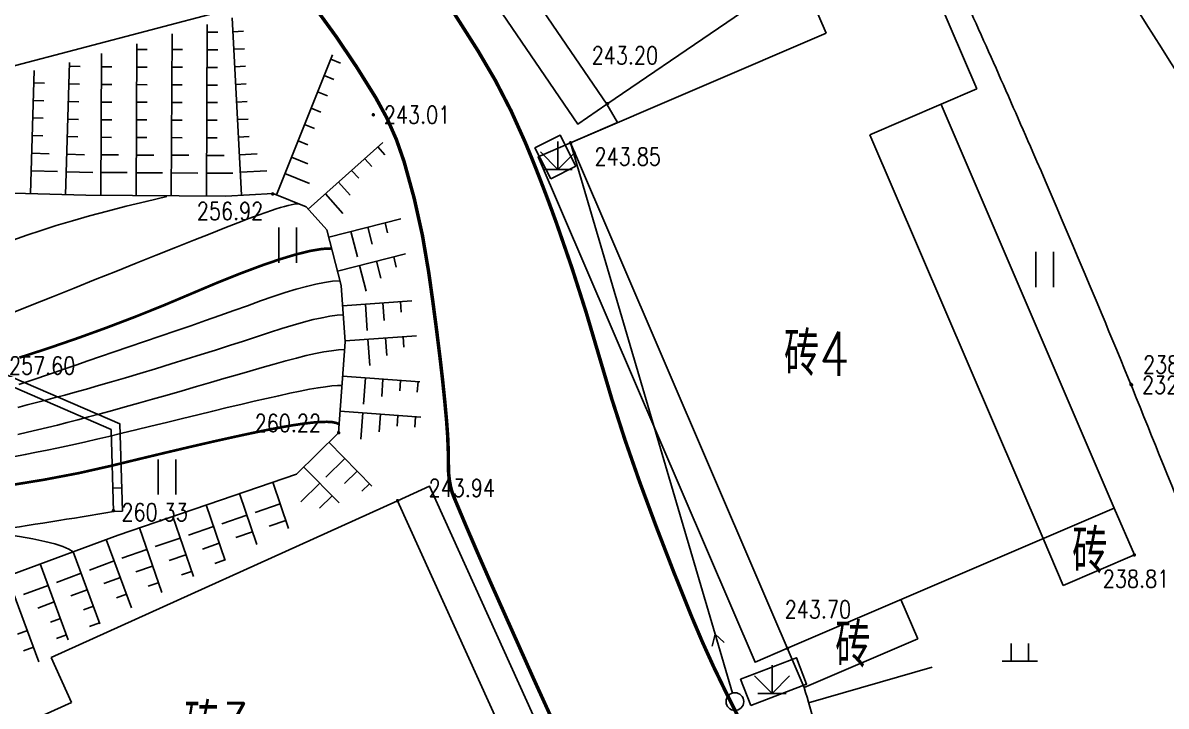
# Model space of a CAD drawing. Extents: x 453486 to 453811, y 3475287 to 3475420.
# Drawn here: x 453546.61 to 453579.09, y 3475303.03 to 3475322.44 of the extents above; entities that cross this region are included whole.
import ezdxf
from ezdxf.enums import TextEntityAlignment as Align

# ---------------------------------------------------------------- set-up
doc = ezdxf.new("R2010")
doc.units = 0
doc.header["$MEASUREMENT"] = 0
doc.layers.add('DX', color=9, linetype='Continuous')
doc.layers.add('GCD', color=9, linetype='Continuous')
doc.styles.add('HZ', font='rs.shx', dxfattribs={"width": 0.8, "bigfont": 'hztxt.shx'})

# ---------------------------------------------------------------- blocks, each defined once
blk = doc.blocks.new('GC200')
at = {"linetype": 'Continuous', "const_width": 0.2, "flags": 128}
blk.add_lwpolyline([(-0.1, 0, 1), (0.1, 0, 1)], format="xyb", close=True, dxfattribs=at)
blk = doc.blocks.new('gc170')
at = {"linetype": 'Continuous'}
blk.add_circle((0, 0), 0.5, dxfattribs=at)
blk = doc.blocks.new('gc013b')
at = {"linetype": 'Continuous'}
blk.add_line((0.5, 0), (4, 0), dxfattribs=at)
at = {"linetype": 'Continuous', "flags": 128}
blk.add_lwpolyline([(3.388, 0.354), (4, 0), (3.388, -0.354)], dxfattribs=at)
blk = doc.blocks.new('gc124')
for p, q in [((0, 0), (0, 1.6)), ((-1, 1), (0, 0)), ((0, 0), (1, 1)), ((-0.8, 0), (0.8, 0))]:
    blk.add_line(p, q)
blk = doc.blocks.new('gc121')
for p, q in [((-0.5, -1), (-0.5, 1)), ((0.5, -1), (0.5, 1))]:
    blk.add_line(p, q)
blk = doc.blocks.new('gc119')
for p, q in [((-0.5, 1), (-0.5, 0)), ((0.5, 1), (0.5, 0)), ((-1, 0), (1, 0))]:
    blk.add_line(p, q)

msp = doc.modelspace()

# ---------------------------------------------------------------- linework, layer by layer
at = {"layer": 'DX', "linetype": 'Continuous'}
for p, q in [((453552.825, 3475317.542), (453552.56, 3475322.578)), ((453552.825, 3475317.542), (453552.56, 3475322.578)), ((453551.826, 3475317.521), (453551.85, 3475322.388)), ((453551.826, 3475317.521), (453551.85, 3475322.388)), ((453551.849, 3475322.171), (453552.149, 3475322.17)), ((453551.849, 3475322.171), (453552.149, 3475322.17)), ((453552.581, 3475322.186), (453552.88, 3475322.201)), ((453552.581, 3475322.186), (453552.88, 3475322.201)), ((453550.826, 3475317.526), (453550.849, 3475322.121)), ((453550.826, 3475317.526), (453550.849, 3475322.121)), ((453548.826, 3475317.536), (453548.846, 3475321.566)), ((453548.826, 3475317.536), (453548.846, 3475321.566)), ((453549.826, 3475317.531), (453549.847, 3475321.844)), ((453549.826, 3475317.531), (453549.847, 3475321.844)), ((453549.846, 3475321.681), (453550.146, 3475321.68)), ((453549.846, 3475321.681), (453550.146, 3475321.68)), ((453550.846, 3475321.676), (453551.146, 3475321.675)), ((453550.846, 3475321.676), (453551.146, 3475321.675)), ((453551.846, 3475321.671), (453552.146, 3475321.67)), ((453551.846, 3475321.671), (453552.146, 3475321.67)), ((453552.607, 3475321.686), (453552.907, 3475321.702)), ((453552.607, 3475321.686), (453552.907, 3475321.702)), ((453553.816, 3475317.55), (453555.406, 3475321.529)), ((453553.816, 3475317.55), (453555.406, 3475321.529)), ((453547.826, 3475317.556), (453547.94, 3475321.315)), ((453547.826, 3475317.556), (453547.94, 3475321.315)), ((453547.936, 3475321.204), (453548.236, 3475321.195)), ((453547.936, 3475321.204), (453548.236, 3475321.195)), ((453552.633, 3475321.187), (453552.933, 3475321.203)), ((453552.633, 3475321.187), (453552.933, 3475321.203)), ((453555.357, 3475321.404), (453555.635, 3475321.293)), ((453555.357, 3475321.404), (453555.635, 3475321.293)), ((453546.826, 3475317.586), (453546.932, 3475321.086)), ((453546.826, 3475317.586), (453546.932, 3475321.086)), ((453548.844, 3475321.186), (453549.144, 3475321.185)), ((453548.844, 3475321.186), (453549.144, 3475321.185)), ((453549.844, 3475321.181), (453550.144, 3475321.18)), ((453549.844, 3475321.181), (453550.144, 3475321.18)), ((453550.844, 3475321.176), (453551.144, 3475321.175)), ((453550.844, 3475321.176), (453551.144, 3475321.175)), ((453551.844, 3475321.171), (453552.144, 3475321.17)), ((453551.844, 3475321.171), (453552.144, 3475321.17)), ((453555.171, 3475320.94), (453555.45, 3475320.828)), ((453555.171, 3475320.94), (453555.45, 3475320.828)), ((453546.922, 3475320.735), (453547.222, 3475320.726)), ((453546.922, 3475320.735), (453547.222, 3475320.726)), ((453547.921, 3475320.704), (453548.221, 3475320.695)), ((453547.921, 3475320.704), (453548.221, 3475320.695)), ((453548.841, 3475320.686), (453549.141, 3475320.685)), ((453548.841, 3475320.686), (453549.141, 3475320.685)), ((453549.841, 3475320.681), (453550.141, 3475320.68)), ((453549.841, 3475320.681), (453550.141, 3475320.68)), ((453550.841, 3475320.676), (453551.141, 3475320.675)), ((453550.841, 3475320.676), (453551.141, 3475320.675)), ((453551.841, 3475320.671), (453552.141, 3475320.67)), ((453551.841, 3475320.671), (453552.141, 3475320.67)), ((453552.659, 3475320.688), (453552.959, 3475320.703)), ((453552.659, 3475320.688), (453552.959, 3475320.703)), ((453546.907, 3475320.235), (453547.206, 3475320.226)), ((453546.907, 3475320.235), (453547.206, 3475320.226)), ((453554.985, 3475320.475), (453555.264, 3475320.364)), ((453554.985, 3475320.475), (453555.264, 3475320.364)), ((453547.906, 3475320.205), (453548.206, 3475320.196)), ((453547.906, 3475320.205), (453548.206, 3475320.196)), ((453548.839, 3475320.186), (453549.139, 3475320.185)), ((453548.839, 3475320.186), (453549.139, 3475320.185)), ((453549.839, 3475320.181), (453550.139, 3475320.18)), ((453549.839, 3475320.181), (453550.139, 3475320.18)), ((453550.839, 3475320.176), (453551.139, 3475320.175)), ((453550.839, 3475320.176), (453551.139, 3475320.175)), ((453551.839, 3475320.171), (453552.139, 3475320.17)), ((453551.839, 3475320.171), (453552.139, 3475320.17)), ((453552.686, 3475320.188), (453552.985, 3475320.204)), ((453552.686, 3475320.188), (453552.985, 3475320.204)), ((453554.8, 3475320.011), (453555.078, 3475319.9)), ((453554.8, 3475320.011), (453555.078, 3475319.9)), ((453546.891, 3475319.735), (453547.191, 3475319.726)), ((453546.891, 3475319.735), (453547.191, 3475319.726)), ((453547.891, 3475319.705), (453548.191, 3475319.696)), ((453547.891, 3475319.705), (453548.191, 3475319.696)), ((453548.836, 3475319.686), (453549.136, 3475319.685)), ((453548.836, 3475319.686), (453549.136, 3475319.685)), ((453549.836, 3475319.681), (453550.136, 3475319.68)), ((453549.836, 3475319.681), (453550.136, 3475319.68)), ((453550.836, 3475319.676), (453551.136, 3475319.675)), ((453550.836, 3475319.676), (453551.136, 3475319.675)), ((453551.836, 3475319.671), (453552.136, 3475319.67)), ((453551.836, 3475319.671), (453552.136, 3475319.67)), ((453552.712, 3475319.689), (453553.012, 3475319.705)), ((453552.712, 3475319.689), (453553.012, 3475319.705)), ((453554.614, 3475319.547), (453554.893, 3475319.436)), ((453554.614, 3475319.547), (453554.893, 3475319.436)), ((453546.876, 3475319.235), (453547.176, 3475319.226)), ((453546.876, 3475319.235), (453547.176, 3475319.226)), ((453547.876, 3475319.205), (453548.176, 3475319.196)), ((453547.876, 3475319.205), (453548.176, 3475319.196)), ((453548.834, 3475319.186), (453549.134, 3475319.185)), ((453548.834, 3475319.186), (453549.134, 3475319.185)), ((453549.834, 3475319.181), (453550.134, 3475319.18)), ((453549.834, 3475319.181), (453550.134, 3475319.18)), ((453550.834, 3475319.176), (453551.134, 3475319.175)), ((453550.834, 3475319.176), (453551.134, 3475319.175)), ((453551.834, 3475319.171), (453552.134, 3475319.17)), ((453551.834, 3475319.171), (453552.134, 3475319.17)), ((453552.738, 3475319.19), (453553.038, 3475319.205)), ((453552.738, 3475319.19), (453553.038, 3475319.205)), ((453554.429, 3475319.083), (453554.707, 3475318.971)), ((453554.429, 3475319.083), (453554.707, 3475318.971)), ((453554.721, 3475317.146), (453556.842, 3475319.04)), ((453554.721, 3475317.146), (453556.842, 3475319.04)), ((453566.274, 3475305.079), (453562.17, 3475319.029)), ((453566.274, 3475305.079), (453562.17, 3475319.029)), ((453546.861, 3475318.736), (453547.361, 3475318.72)), ((453546.861, 3475318.736), (453547.361, 3475318.72)), ((453547.861, 3475318.705), (453548.36, 3475318.69)), ((453547.861, 3475318.705), (453548.36, 3475318.69)), ((453548.831, 3475318.686), (453549.331, 3475318.684)), ((453548.831, 3475318.686), (453549.331, 3475318.684)), ((453549.831, 3475318.681), (453550.331, 3475318.679)), ((453549.831, 3475318.681), (453550.331, 3475318.679)), ((453550.831, 3475318.676), (453551.331, 3475318.674)), ((453550.831, 3475318.676), (453551.331, 3475318.674)), ((453551.831, 3475318.671), (453552.331, 3475318.669)), ((453551.831, 3475318.671), (453552.331, 3475318.669)), ((453552.765, 3475318.69), (453553.264, 3475318.717)), ((453552.765, 3475318.69), (453553.264, 3475318.717)), ((453554.243, 3475318.618), (453554.707, 3475318.433)), ((453554.243, 3475318.618), (453554.707, 3475318.433)), ((453556.697, 3475318.911), (453556.897, 3475318.688)), ((453556.697, 3475318.911), (453556.897, 3475318.688)), ((453556.325, 3475318.578), (453556.524, 3475318.355)), ((453556.325, 3475318.578), (453556.524, 3475318.355)), ((453546.846, 3475318.236), (453547.596, 3475318.213)), ((453546.846, 3475318.236), (453547.596, 3475318.213)), ((453547.846, 3475318.206), (453548.595, 3475318.183)), ((453547.846, 3475318.206), (453548.595, 3475318.183)), ((453548.829, 3475318.186), (453549.579, 3475318.183)), ((453548.829, 3475318.186), (453549.579, 3475318.183)), ((453549.829, 3475318.181), (453550.579, 3475318.178)), ((453549.829, 3475318.181), (453550.579, 3475318.178)), ((453550.829, 3475318.176), (453551.579, 3475318.172)), ((453550.829, 3475318.176), (453551.579, 3475318.172)), ((453551.829, 3475318.171), (453552.579, 3475318.167)), ((453551.829, 3475318.171), (453552.579, 3475318.167)), ((453552.791, 3475318.191), (453553.54, 3475318.23)), ((453552.791, 3475318.191), (453553.54, 3475318.23)), ((453554.058, 3475318.154), (453554.754, 3475317.876)), ((453554.058, 3475318.154), (453554.754, 3475317.876)), ((453555.952, 3475318.245), (453556.152, 3475318.021)), ((453555.952, 3475318.245), (453556.152, 3475318.021)), ((453555.579, 3475317.912), (453555.912, 3475317.539)), ((453555.579, 3475317.912), (453555.912, 3475317.539)), ((453555.206, 3475317.579), (453555.706, 3475317.02)), ((453555.206, 3475317.579), (453555.706, 3475317.02)), ((453555.301, 3475316.354), (453557.348, 3475316.874)), ((453555.301, 3475316.354), (453557.348, 3475316.874)), ((453556.9, 3475316.76), (453556.974, 3475316.469)), ((453556.9, 3475316.76), (453556.974, 3475316.469)), ((453555.931, 3475316.514), (453556.115, 3475315.787)), ((453555.931, 3475316.514), (453556.115, 3475315.787)), ((453556.416, 3475316.637), (453556.539, 3475316.152)), ((453556.416, 3475316.637), (453556.539, 3475316.152)), ((453555.547, 3475315.385), (453557.483, 3475315.876)), ((453555.547, 3475315.385), (453557.483, 3475315.876)), ((453557.146, 3475315.791), (453557.22, 3475315.5)), ((453557.146, 3475315.791), (453557.22, 3475315.5)), ((453556.177, 3475315.545), (453556.362, 3475314.818)), ((453556.177, 3475315.545), (453556.362, 3475314.818)), ((453556.662, 3475315.668), (453556.785, 3475315.183)), ((453556.662, 3475315.668), (453556.785, 3475315.183)), ((453555.693, 3475314.399), (453557.663, 3475314.543)), ((453555.693, 3475314.399), (453557.663, 3475314.543)), ((453556.341, 3475314.447), (453556.396, 3475313.699)), ((453556.341, 3475314.447), (453556.396, 3475313.699)), ((453556.84, 3475314.483), (453556.876, 3475313.984)), ((453556.84, 3475314.483), (453556.876, 3475313.984)), ((453557.338, 3475314.519), (453557.36, 3475314.22)), ((453557.338, 3475314.519), (453557.36, 3475314.22)), ((453555.766, 3475313.402), (453557.798, 3475313.55)), ((453555.766, 3475313.402), (453557.798, 3475313.55)), ((453556.414, 3475313.449), (453556.469, 3475312.701)), ((453556.414, 3475313.449), (453556.469, 3475312.701)), ((453556.913, 3475313.486), (453556.949, 3475312.987)), ((453556.913, 3475313.486), (453556.949, 3475312.987)), ((453557.411, 3475313.522), (453557.433, 3475313.223)), ((453557.411, 3475313.522), (453557.433, 3475313.223)), ((453555.695, 3475312.405), (453557.886, 3475312.242)), ((453555.695, 3475312.405), (453557.886, 3475312.242)), ((453556.343, 3475312.357), (453556.288, 3475311.609)), ((453556.343, 3475312.357), (453556.288, 3475311.609)), ((453556.842, 3475312.32), (453556.805, 3475311.821)), ((453556.842, 3475312.32), (453556.805, 3475311.821)), ((453557.341, 3475312.283), (453557.319, 3475311.984)), ((453557.341, 3475312.283), (453557.319, 3475311.984)), ((453557.839, 3475312.246), (453557.817, 3475311.947)), ((453557.839, 3475312.246), (453557.817, 3475311.947)), ((453555.621, 3475311.407), (453557.913, 3475311.238)), ((453555.621, 3475311.407), (453557.913, 3475311.238)), ((453556.27, 3475311.359), (453556.214, 3475310.611)), ((453556.27, 3475311.359), (453556.214, 3475310.611)), ((453556.768, 3475311.322), (453556.731, 3475310.824)), ((453556.768, 3475311.322), (453556.731, 3475310.824)), ((453557.267, 3475311.285), (453557.245, 3475310.986)), ((453557.267, 3475311.285), (453557.245, 3475310.986)), ((453557.766, 3475311.248), (453557.743, 3475310.949)), ((453557.766, 3475311.248), (453557.743, 3475310.949)), ((453555.302, 3475310.524), (453556.527, 3475309.277)), ((453555.302, 3475310.524), (453556.527, 3475309.277)), ((453555.757, 3475310.06), (453555.222, 3475309.535)), ((453555.757, 3475310.06), (453555.222, 3475309.535)), ((453554.588, 3475309.823), (453555.593, 3475308.801)), ((453554.588, 3475309.823), (453555.593, 3475308.801)), ((453556.108, 3475309.703), (453555.751, 3475309.353)), ((453556.108, 3475309.703), (453555.751, 3475309.353)), ((453549.17, 3475309.22), (453549.42, 3475309.228)), ((453549.17, 3475309.22), (453549.42, 3475309.228)), ((453553.709, 3475309.391), (453554.16, 3475308.074)), ((453553.709, 3475309.391), (453554.16, 3475308.074)), ((453555.044, 3475309.359), (453554.509, 3475308.834)), ((453555.044, 3475309.359), (453554.509, 3475308.834)), ((453556.458, 3475309.347), (453556.244, 3475309.136)), ((453556.458, 3475309.347), (453556.244, 3475309.136)), ((453552.763, 3475309.067), (453553.259, 3475307.62)), ((453552.763, 3475309.067), (453553.259, 3475307.62)), ((453555.394, 3475309.003), (453555.037, 3475308.652)), ((453555.394, 3475309.003), (453555.037, 3475308.652)), ((453549.191, 3475308.557), (453549.441, 3475308.565)), ((453549.191, 3475308.557), (453549.441, 3475308.565)), ((453551.817, 3475308.743), (453552.357, 3475307.165)), ((453551.817, 3475308.743), (453552.357, 3475307.165)), ((453553.92, 3475308.776), (453553.21, 3475308.533)), ((453553.92, 3475308.776), (453553.21, 3475308.533)), ((453550.871, 3475308.419), (453551.456, 3475306.711)), ((453550.871, 3475308.419), (453551.456, 3475306.711)), ((453552.974, 3475308.452), (453552.264, 3475308.209)), ((453552.974, 3475308.452), (453552.264, 3475308.209)), ((453554.082, 3475308.303), (453553.609, 3475308.141)), ((453554.082, 3475308.303), (453553.609, 3475308.141)), ((453549.925, 3475308.095), (453550.555, 3475306.256)), ((453549.925, 3475308.095), (453550.555, 3475306.256)), ((453552.028, 3475308.128), (453551.318, 3475307.885)), ((453552.028, 3475308.128), (453551.318, 3475307.885)), ((453553.136, 3475307.979), (453552.663, 3475307.817)), ((453553.136, 3475307.979), (453552.663, 3475307.817)), ((453548.982, 3475307.763), (453549.698, 3475305.824)), ((453548.982, 3475307.763), (453549.698, 3475305.824)), ((453551.082, 3475307.804), (453550.372, 3475307.561)), ((453551.082, 3475307.804), (453550.372, 3475307.561)), ((453552.19, 3475307.655), (453551.717, 3475307.493)), ((453552.19, 3475307.655), (453551.717, 3475307.493)), ((453548.044, 3475307.416), (453548.8, 3475305.371)), ((453548.044, 3475307.416), (453548.8, 3475305.371)), ((453550.136, 3475307.48), (453549.426, 3475307.237)), ((453550.136, 3475307.48), (453549.426, 3475307.237)), ((453551.244, 3475307.331), (453550.771, 3475307.169)), ((453551.244, 3475307.331), (453550.771, 3475307.169)), ((453547.106, 3475307.069), (453547.901, 3475304.918)), ((453547.106, 3475307.069), (453547.901, 3475304.918)), ((453549.207, 3475307.153), (453548.504, 3475306.893)), ((453549.207, 3475307.153), (453548.504, 3475306.893)), ((453550.298, 3475307.007), (453549.825, 3475306.845)), ((453550.298, 3475307.007), (453549.825, 3475306.845)), ((453552.352, 3475307.182), (453552.068, 3475307.085)), ((453552.352, 3475307.182), (453552.068, 3475307.085)), ((453546.168, 3475306.722), (453547.066, 3475304.292)), ((453546.168, 3475306.722), (453547.066, 3475304.292)), ((453548.269, 3475306.806), (453547.566, 3475306.546)), ((453548.269, 3475306.806), (453547.566, 3475306.546)), ((453549.381, 3475306.684), (453548.912, 3475306.51)), ((453549.381, 3475306.684), (453548.912, 3475306.51)), ((453551.406, 3475306.858), (453551.122, 3475306.76)), ((453551.406, 3475306.858), (453551.122, 3475306.76)), ((453547.331, 3475306.459), (453546.628, 3475306.199)), ((453547.331, 3475306.459), (453546.628, 3475306.199)), ((453548.443, 3475306.337), (453547.974, 3475306.164)), ((453548.443, 3475306.337), (453547.974, 3475306.164)), ((453550.46, 3475306.534), (453550.176, 3475306.436)), ((453550.46, 3475306.534), (453550.176, 3475306.436)), ((453547.505, 3475305.99), (453547.036, 3475305.817)), ((453547.505, 3475305.99), (453547.036, 3475305.817)), ((453549.554, 3475306.215), (453549.273, 3475306.111)), ((453549.554, 3475306.215), (453549.273, 3475306.111)), ((453548.616, 3475305.868), (453548.335, 3475305.764)), ((453548.616, 3475305.868), (453548.335, 3475305.764)), ((453547.678, 3475305.521), (453547.397, 3475305.417)), ((453547.678, 3475305.521), (453547.397, 3475305.417)), ((453548.789, 3475305.399), (453548.508, 3475305.295)), ((453548.789, 3475305.399), (453548.508, 3475305.295)), ((453546.74, 3475305.175), (453546.459, 3475305.071)), ((453546.74, 3475305.175), (453546.459, 3475305.071)), ((453547.851, 3475305.052), (453547.57, 3475304.948)), ((453547.851, 3475305.052), (453547.57, 3475304.948)), ((453546.913, 3475304.706), (453546.632, 3475304.602)), ((453546.913, 3475304.706), (453546.632, 3475304.602)), ((453568.933, 3475303.124), (453572.442, 3475304.135)), ((453568.933, 3475303.124), (453572.442, 3475304.135))]:
    msp.add_line(p, q, dxfattribs=at)
for points, format in [([(453554.158, 3475348.018, -0.233254), (453568.779, 3475337.468, -0.014792), (453572.437, 3475332.047, -0.00041), (453579.392, 3475321.034, -0.002335), (453580.601, 3475319.096, -0.012006), (453590.254, 3475302.586, 0.009803), (453597.64, 3475289.826, 0.01143)], "xyb"), ([(453554.158, 3475348.018, -0.233254), (453568.779, 3475337.468, -0.014792), (453572.437, 3475332.047, -0.00041), (453579.392, 3475321.034, -0.002335), (453580.601, 3475319.096, -0.012006), (453590.254, 3475302.586, 0.009803), (453597.64, 3475289.826, 0.01143)], "xyb"), ([(453555.265, 3475346.919, -0.029319), (453556.762, 3475346.706, -0.143326), (453557.041, 3475346.559, -0.08124), (453558.899, 3475344.059, 0.03854), (453562.337, 3475338.502, 0.024532), (453569.641, 3475329.473, -0.066381), (453572.062, 3475325.909, -0.009552), (453573.05, 3475323.838, -0.003948), (453575.303, 3475318.765, -0.007131), (453578.894, 3475310.171, 0.00659), (453582.77, 3475300.868, 0.018668), (453586.687, 3475292.66, 0.007177), (453588.224, 3475289.826, 0.064428)], "xyb"), ([(453555.265, 3475346.919, -0.029319), (453556.762, 3475346.706, -0.143326), (453557.041, 3475346.559, -0.08124), (453558.899, 3475344.059, 0.03854), (453562.337, 3475338.502, 0.024532), (453569.641, 3475329.473, -0.066381), (453572.062, 3475325.909, -0.009552), (453573.05, 3475323.838, -0.003948), (453575.303, 3475318.765, -0.007131), (453578.894, 3475310.171, 0.00659), (453582.77, 3475300.868, 0.018668), (453586.687, 3475292.66, 0.007177), (453588.224, 3475289.826, 0.064428)], "xyb"), ([(453573.421, 3475289.826, 0.1, 0.1, -0.000032), (453571.236, 3475294.159, 0.1, 0.1, -0.000425), (453568.299, 3475299.999, 0.1, 0.1, -0.000718), (453566.567, 3475303.461, 0.1, 0.1, -0.01837), (453565.617, 3475305.556, 0.1, 0.1, -0.010222), (453564.129, 3475309.411, 0.1, 0.1, -0.01795), (453562.988, 3475312.948, 0.1, 0.1, 0.016824), (453561.779, 3475316.724, 0.1, 0.1, 0.006333), (453561.33, 3475317.931, 0.1, 0.1, 0.00682), (453560.884, 3475319.041, 0.1, 0.1, 0.040331), (453559.536, 3475321.65, 0.1, 0.1, 0.01427), (453554.954, 3475328.556, 0.1, 0.1, 0.012863), (453551.781, 3475332.816, 0.1, 0.1, -0.023048), (453550.059, 3475335.23, 0.1, 0.1, -0.005736), (453547.998, 3475338.5, 0.1, 0.1, -0.007296), (453546.446, 3475341.114, 0.1, 0.1, -0.001477), (453546.112, 3475341.699, 0.1, 0.1, -0.002437), (453545.912, 3475342.056, 0.1, 0.1, -0.02409), (453545.763, 3475342.359, 0.1, 0.1, -0.017753), (453545.595, 3475342.786, 0.1, 0.1, -0.105275), (453545.576, 3475342.934, 0.1, 0.1, -0.046117), (453545.634, 3475343.268, 0.1, 0.1, 0)], "xyseb"), ([(453573.421, 3475289.826, 0.1, 0.1, -0.000032), (453571.236, 3475294.159, 0.1, 0.1, -0.000425), (453568.299, 3475299.999, 0.1, 0.1, -0.000718), (453566.567, 3475303.461, 0.1, 0.1, -0.01837), (453565.617, 3475305.556, 0.1, 0.1, -0.010222), (453564.129, 3475309.411, 0.1, 0.1, -0.01795), (453562.988, 3475312.948, 0.1, 0.1, 0.016824), (453561.779, 3475316.724, 0.1, 0.1, 0.006333), (453561.33, 3475317.931, 0.1, 0.1, 0.00682), (453560.884, 3475319.041, 0.1, 0.1, 0.040331), (453559.536, 3475321.65, 0.1, 0.1, 0.01427), (453554.954, 3475328.556, 0.1, 0.1, 0.012863), (453551.781, 3475332.816, 0.1, 0.1, -0.023048), (453550.059, 3475335.23, 0.1, 0.1, -0.005736), (453547.998, 3475338.5, 0.1, 0.1, -0.007296), (453546.446, 3475341.114, 0.1, 0.1, -0.001477), (453546.112, 3475341.699, 0.1, 0.1, -0.002437), (453545.912, 3475342.056, 0.1, 0.1, -0.02409), (453545.763, 3475342.359, 0.1, 0.1, -0.017753), (453545.595, 3475342.786, 0.1, 0.1, -0.105275), (453545.576, 3475342.934, 0.1, 0.1, -0.046117), (453545.634, 3475343.268, 0.1, 0.1, 0)], "xyseb")]:
    msp.add_lwpolyline(points, format=format, dxfattribs=at)
at = {"layer": 'DX', "linetype": 'Continuous', "const_width": 0.1}
msp.add_lwpolyline([(453568.245, 3475289.826, 0.00014), (453568.147, 3475289.997, -0.007432), (453565.079, 3475295.474, -0.014488), (453563.618, 3475298.374, -0.005238), (453559.896, 3475306.548, -0.005602), (453558.856, 3475308.97, -0.045015), (453558.758, 3475309.284, -0.055256), (453558.701, 3475309.824, 0.023108), (453558.65, 3475311.118, 0.008339), (453558.466, 3475312.895, 0.006043), (453558.143, 3475315.34, 0.037736), (453557.44, 3475318.499, 0.061654), (453556.635, 3475320.314, 0.026128), (453554.895, 3475322.895, -0.014663), (453551.692, 3475327.42, -0.003526), (453548.883, 3475331.712, 0.003016), (453545.604, 3475336.733, 0.020251), (453541.75, 3475342.075, 0.101916), (453540.74, 3475342.929, 0.056077), (453540.25, 3475343.129, 0.019267), (453538.754, 3475343.489, 0.027399), (453538.006, 3475343.597, 0.021259), (453537.034, 3475343.642)], format="xyb", dxfattribs=at)
msp.add_lwpolyline([(453568.245, 3475289.826, 0.00014), (453568.147, 3475289.997, -0.007432), (453565.079, 3475295.474, -0.014488), (453563.618, 3475298.374, -0.005238), (453559.896, 3475306.548, -0.005602), (453558.856, 3475308.97, -0.045015), (453558.758, 3475309.284, -0.055256), (453558.701, 3475309.824, 0.023108), (453558.65, 3475311.118, 0.008339), (453558.466, 3475312.895, 0.006043), (453558.143, 3475315.34, 0.037736), (453557.44, 3475318.499, 0.061654), (453556.635, 3475320.314, 0.026128), (453554.895, 3475322.895, -0.014663), (453551.692, 3475327.42, -0.003526), (453548.883, 3475331.712, 0.003016), (453545.604, 3475336.733, 0.020251), (453541.75, 3475342.075, 0.101916), (453540.74, 3475342.929, 0.056077), (453540.25, 3475343.129, 0.019267), (453538.754, 3475343.489, 0.027399), (453538.006, 3475343.597, 0.021259), (453537.034, 3475343.642)], format="xyb", dxfattribs=at)
at = {"layer": 'DX', "linetype": 'Continuous', "flags": 128}
for points in [[(453547.185, 3475341.737), (453553.489, 3475332.441), (453555.57, 3475329.536), (453556.395, 3475330.1), (453563.203, 3475320.125), (453563.505, 3475319.602), (453562.17, 3475319.029), (453568.811, 3475303.556)], [(453547.185, 3475341.737), (453553.489, 3475332.441), (453555.57, 3475329.536), (453556.395, 3475330.1), (453563.203, 3475320.125), (453563.505, 3475319.602), (453562.17, 3475319.029), (453568.811, 3475303.556)], [(453556.395, 3475330.1), (453563.203, 3475320.125)], [(453556.395, 3475330.1), (453563.203, 3475320.125)], [(453555.57, 3475329.536), (453562.377, 3475319.562), (453563.203, 3475320.125)], [(453555.57, 3475329.536), (453562.377, 3475319.562), (453563.203, 3475320.125)], [(453563.203, 3475320.125), (453569.549, 3475324.456)], [(453563.203, 3475320.125), (453569.549, 3475324.456)], [(453546.222, 3475321.178), (453552.27, 3475322.764)], [(453546.222, 3475321.178), (453552.27, 3475322.764)], [(453562.17, 3475319.029), (453569.432, 3475322.146)], [(453562.17, 3475319.029), (453569.432, 3475322.146)], [(453538.411, 3475321.666), (453540.022, 3475312.891), (453545.929, 3475312.266), (453549.117, 3475310.883), (453549.191, 3475308.557)], [(453538.411, 3475321.666), (453540.022, 3475312.891), (453545.929, 3475312.266), (453549.117, 3475310.883), (453549.191, 3475308.557)], [(453538.657, 3475321.711), (453540.234, 3475313.12), (453545.994, 3475312.51), (453549.362, 3475311.049), (453549.441, 3475308.565)], [(453538.657, 3475321.711), (453540.234, 3475313.12), (453545.994, 3475312.51), (453549.362, 3475311.049), (453549.441, 3475308.565)], [(453577.615, 3475308.657), (453577.615, 3475308.657), (453572.695, 3475320.121)], [(453577.615, 3475308.657), (453577.615, 3475308.657), (453572.695, 3475320.121)], [(453568.331, 3475304.673), (453567.412, 3475304.279), (453561.251, 3475318.635), (453562.17, 3475319.029)], [(453568.331, 3475304.673), (453567.412, 3475304.279), (453561.251, 3475318.635), (453562.17, 3475319.029)], [(453562.17, 3475319.029), (453568.811, 3475303.556)], [(453562.17, 3475319.029), (453568.811, 3475303.556)], [(453539.18, 3475318.839), (453539.18, 3475318.839), (453540.67, 3475318.284), (453543.234, 3475317.723), (453545.314, 3475317.632), (453548.401, 3475317.538), (453552.378, 3475317.518), (453553.72, 3475317.589), (453554.662, 3475317.213), (453555.25, 3475316.554), (453555.65, 3475314.978), (453555.767, 3475313.378), (453555.576, 3475310.793), (453554.383, 3475309.622), (453549.316, 3475307.886), (453541.278, 3475304.915), (453540.481, 3475303.351), (453538.628, 3475296.396), (453538.084, 3475289.826)], [(453539.18, 3475318.839), (453539.18, 3475318.839), (453540.67, 3475318.284), (453543.234, 3475317.723), (453545.314, 3475317.632), (453548.401, 3475317.538), (453552.378, 3475317.518), (453553.72, 3475317.589), (453554.662, 3475317.213), (453555.25, 3475316.554), (453555.65, 3475314.978), (453555.767, 3475313.378), (453555.576, 3475310.793), (453554.383, 3475309.622), (453549.316, 3475307.886), (453541.278, 3475304.915), (453540.481, 3475303.351), (453538.628, 3475296.396), (453538.084, 3475289.826)], [(453546.19, 3475314.152), (453546.829, 3475314.407), (453547.455, 3475314.658), (453548.068, 3475314.903), (453548.669, 3475315.144), (453549.257, 3475315.379), (453549.833, 3475315.61), (453550.396, 3475315.835), (453550.946, 3475316.056), (453551.464, 3475316.263), (453551.932, 3475316.448), (453552.349, 3475316.612), (453552.716, 3475316.755), (453553.032, 3475316.876), (453553.297, 3475316.975), (453553.512, 3475317.053), (453553.676, 3475317.11), (453553.81, 3475317.153), (453553.933, 3475317.19), (453554.045, 3475317.222), (453554.147, 3475317.249), (453554.238, 3475317.269), (453554.319, 3475317.284), (453554.389, 3475317.294), (453554.449, 3475317.298)], [(453546.19, 3475314.152), (453546.829, 3475314.407), (453547.455, 3475314.658), (453548.068, 3475314.903), (453548.669, 3475315.144), (453549.257, 3475315.379), (453549.833, 3475315.61), (453550.396, 3475315.835), (453550.946, 3475316.056), (453551.464, 3475316.263), (453551.932, 3475316.448), (453552.349, 3475316.612), (453552.716, 3475316.755), (453553.032, 3475316.876), (453553.297, 3475316.975), (453553.512, 3475317.053), (453553.676, 3475317.11), (453553.81, 3475317.153), (453553.933, 3475317.19), (453554.045, 3475317.222), (453554.147, 3475317.249), (453554.238, 3475317.269), (453554.319, 3475317.284), (453554.389, 3475317.294), (453554.449, 3475317.298)], [(453546.331, 3475316.264), (453546.728, 3475316.404), (453547.132, 3475316.542), (453547.562, 3475316.679), (453548.019, 3475316.817), (453548.502, 3475316.954), (453549.012, 3475317.092), (453549.548, 3475317.229), (453550.111, 3475317.367), (453550.701, 3475317.505)], [(453546.331, 3475316.264), (453546.728, 3475316.404), (453547.132, 3475316.542), (453547.562, 3475316.679), (453548.019, 3475316.817), (453548.502, 3475316.954), (453549.012, 3475317.092), (453549.548, 3475317.229), (453550.111, 3475317.367), (453550.701, 3475317.505)], [(453555.616, 3475315.113), (453555.411, 3475315.096), (453555.185, 3475315.063), (453554.936, 3475315.014), (453554.665, 3475314.95), (453554.373, 3475314.871), (453554.059, 3475314.775), (453553.722, 3475314.664), (453553.364, 3475314.538), (453552.99, 3475314.402), (453552.605, 3475314.264), (453552.208, 3475314.124), (453551.802, 3475313.981), (453551.384, 3475313.835), (453550.956, 3475313.687), (453550.516, 3475313.537), (453550.067, 3475313.384), (453549.624, 3475313.234), (453549.208, 3475313.092), (453548.817, 3475312.959), (453548.453, 3475312.834), (453548.114, 3475312.717), (453547.802, 3475312.609), (453547.515, 3475312.509), (453547.254, 3475312.418), (453547.005, 3475312.332), (453546.753, 3475312.249), (453546.499, 3475312.17)], [(453555.616, 3475315.113), (453555.411, 3475315.096), (453555.185, 3475315.063), (453554.936, 3475315.014), (453554.665, 3475314.95), (453554.373, 3475314.871), (453554.059, 3475314.775), (453553.722, 3475314.664), (453553.364, 3475314.538), (453552.99, 3475314.402), (453552.605, 3475314.264), (453552.208, 3475314.124), (453551.802, 3475313.981), (453551.384, 3475313.835), (453550.956, 3475313.687), (453550.516, 3475313.537), (453550.067, 3475313.384), (453549.624, 3475313.234), (453549.208, 3475313.092), (453548.817, 3475312.959), (453548.453, 3475312.834), (453548.114, 3475312.717), (453547.802, 3475312.609), (453547.515, 3475312.509), (453547.254, 3475312.418), (453547.005, 3475312.332), (453546.753, 3475312.249), (453546.499, 3475312.17)], [(453555.711, 3475314.145), (453555.536, 3475314.132), (453555.336, 3475314.105), (453555.111, 3475314.063), (453554.862, 3475314.007), (453554.588, 3475313.937), (453554.289, 3475313.852), (453553.966, 3475313.753), (453553.618, 3475313.64), (453553.252, 3475313.518), (453552.875, 3475313.395), (453552.486, 3475313.269), (453552.087, 3475313.142), (453551.676, 3475313.013), (453551.254, 3475312.881), (453550.821, 3475312.748), (453550.377, 3475312.613), (453549.939, 3475312.481), (453549.524, 3475312.357), (453549.132, 3475312.242), (453548.764, 3475312.135), (453548.419, 3475312.037), (453548.098, 3475311.947), (453547.8, 3475311.865), (453547.525, 3475311.792), (453547.262, 3475311.723), (453546.998, 3475311.654), (453546.733, 3475311.585), (453546.467, 3475311.515)], [(453555.711, 3475314.145), (453555.536, 3475314.132), (453555.336, 3475314.105), (453555.111, 3475314.063), (453554.862, 3475314.007), (453554.588, 3475313.937), (453554.289, 3475313.852), (453553.966, 3475313.753), (453553.618, 3475313.64), (453553.252, 3475313.518), (453552.875, 3475313.395), (453552.486, 3475313.269), (453552.087, 3475313.142), (453551.676, 3475313.013), (453551.254, 3475312.881), (453550.821, 3475312.748), (453550.377, 3475312.613), (453549.939, 3475312.481), (453549.524, 3475312.357), (453549.132, 3475312.242), (453548.764, 3475312.135), (453548.419, 3475312.037), (453548.098, 3475311.947), (453547.8, 3475311.865), (453547.525, 3475311.792), (453547.262, 3475311.723), (453546.998, 3475311.654), (453546.733, 3475311.585), (453546.467, 3475311.515)], [(453555.751, 3475313.158), (453555.576, 3475313.147), (453555.38, 3475313.124), (453555.162, 3475313.089), (453554.923, 3475313.043), (453554.663, 3475312.986), (453554.381, 3475312.917), (453554.078, 3475312.837), (453553.754, 3475312.745), (453553.414, 3475312.646), (453553.062, 3475312.544), (453552.699, 3475312.439), (453552.325, 3475312.331), (453551.939, 3475312.219), (453551.542, 3475312.105), (453551.134, 3475311.987), (453550.714, 3475311.866), (453550.298, 3475311.747), (453549.899, 3475311.634), (453549.517, 3475311.527), (453549.154, 3475311.427), (453548.808, 3475311.332), (453548.479, 3475311.244), (453548.169, 3475311.162), (453547.875, 3475311.087), (453547.592, 3475311.015), (453547.309, 3475310.946), (453547.028, 3475310.878), (453546.747, 3475310.813), (453546.468, 3475310.749)], [(453555.751, 3475313.158), (453555.576, 3475313.147), (453555.38, 3475313.124), (453555.162, 3475313.089), (453554.923, 3475313.043), (453554.663, 3475312.986), (453554.381, 3475312.917), (453554.078, 3475312.837), (453553.754, 3475312.745), (453553.414, 3475312.646), (453553.062, 3475312.544), (453552.699, 3475312.439), (453552.325, 3475312.331), (453551.939, 3475312.219), (453551.542, 3475312.105), (453551.134, 3475311.987), (453550.714, 3475311.866), (453550.298, 3475311.747), (453549.899, 3475311.634), (453549.517, 3475311.527), (453549.154, 3475311.427), (453548.808, 3475311.332), (453548.479, 3475311.244), (453548.169, 3475311.162), (453547.875, 3475311.087), (453547.592, 3475311.015), (453547.309, 3475310.946), (453547.028, 3475310.878), (453546.747, 3475310.813), (453546.468, 3475310.749)], [(453555.676, 3475312.141), (453555.547, 3475312.138), (453555.391, 3475312.126), (453555.208, 3475312.103), (453554.997, 3475312.072), (453554.758, 3475312.03), (453554.493, 3475311.979), (453554.199, 3475311.918), (453553.879, 3475311.848), (453553.536, 3475311.77), (453553.178, 3475311.688), (453552.804, 3475311.6), (453552.414, 3475311.508), (453552.008, 3475311.41), (453551.586, 3475311.308), (453551.148, 3475311.201), (453550.694, 3475311.089), (453550.245, 3475310.978), (453549.823, 3475310.875), (453549.427, 3475310.779), (453549.057, 3475310.691), (453548.714, 3475310.611), (453548.397, 3475310.538), (453548.107, 3475310.473), (453547.842, 3475310.416), (453547.581, 3475310.36), (453547.3, 3475310.302), (453546.999, 3475310.24), (453546.679, 3475310.176), (453546.338, 3475310.109)], [(453555.676, 3475312.141), (453555.547, 3475312.138), (453555.391, 3475312.126), (453555.208, 3475312.103), (453554.997, 3475312.072), (453554.758, 3475312.03), (453554.493, 3475311.979), (453554.199, 3475311.918), (453553.879, 3475311.848), (453553.536, 3475311.77), (453553.178, 3475311.688), (453552.804, 3475311.6), (453552.414, 3475311.508), (453552.008, 3475311.41), (453551.586, 3475311.308), (453551.148, 3475311.201), (453550.694, 3475311.089), (453550.245, 3475310.978), (453549.823, 3475310.875), (453549.427, 3475310.779), (453549.057, 3475310.691), (453548.714, 3475310.611), (453548.397, 3475310.538), (453548.107, 3475310.473), (453547.842, 3475310.416), (453547.581, 3475310.36), (453547.3, 3475310.302), (453546.999, 3475310.24), (453546.679, 3475310.176), (453546.338, 3475310.109)], [(453567.814, 3475289.826), (453564.053, 3475296.165), (453561.109, 3475302.775), (453558.168, 3475309.276), (453557.257, 3475308.864)], [(453567.814, 3475289.826), (453564.053, 3475296.165), (453561.109, 3475302.775), (453558.168, 3475309.276), (453557.257, 3475308.864)], [(453547.417, 3475304.412), (453557.257, 3475308.864)], [(453547.417, 3475304.412), (453557.257, 3475308.864)], [(453557.257, 3475308.864), (453560.198, 3475302.363)], [(453557.257, 3475308.864), (453560.198, 3475302.363)], [(453568.331, 3475304.673), (453577.615, 3475308.657)], [(453568.331, 3475304.673), (453577.615, 3475308.657)], [(453577.615, 3475308.657), (453578.186, 3475307.327)], [(453577.615, 3475308.657), (453578.186, 3475307.327)], [(453548.044, 3475307.416), (453547.921, 3475307.491), (453547.745, 3475307.565), (453547.516, 3475307.637), (453547.234, 3475307.709), (453546.899, 3475307.779), (453546.512, 3475307.848), (453546.071, 3475307.916), (453545.577, 3475307.983)], [(453548.044, 3475307.416), (453547.921, 3475307.491), (453547.745, 3475307.565), (453547.516, 3475307.637), (453547.234, 3475307.709), (453546.899, 3475307.779), (453546.512, 3475307.848), (453546.071, 3475307.916), (453545.577, 3475307.983)], [(453547.417, 3475304.412), (453547.994, 3475303.137)], [(453547.417, 3475304.412), (453547.994, 3475303.137)], [(453545.261, 3475301.9), (453547.994, 3475303.137)], [(453545.261, 3475301.9), (453547.994, 3475303.137)]]:
    msp.add_lwpolyline(points, dxfattribs=at)
for points, elevation in [([(453571.848, 3475324.904), (453573.714, 3475320.558)], 486.376), ([(453571.848, 3475324.904), (453573.714, 3475320.558)], 486.376), ([(453568.808, 3475323.6), (453569.432, 3475322.146)], 243.708), ([(453568.808, 3475323.6), (453569.432, 3475322.146)], 243.708), ([(453570.674, 3475319.253), (453573.714, 3475320.558)], 242.731), ([(453570.674, 3475319.253), (453573.714, 3475320.558)], 242.731), ([(453570.674, 3475319.253), (453575.593, 3475307.79)], 242.731), ([(453570.674, 3475319.253), (453575.593, 3475307.79)], 242.731), ([(453575.593, 3475307.79), (453576.164, 3475306.459)], 243.708), ([(453575.593, 3475307.79), (453576.164, 3475306.459)], 243.708), ([(453576.164, 3475306.459), (453578.186, 3475307.327)], 244.05), ([(453576.164, 3475306.459), (453578.186, 3475307.327)], 244.05), ([(453571.554, 3475306.056), (453572.034, 3475304.939)], 243.82), ([(453571.554, 3475306.056), (453572.034, 3475304.939)], 243.82), ([(453568.811, 3475303.556), (453572.034, 3475304.939)], 243.82), ([(453568.811, 3475303.556), (453572.034, 3475304.939)], 243.82)]:
    msp.add_lwpolyline(points, dxfattribs=dict(at, elevation=elevation))
at = {"layer": 'DX', "linetype": 'Continuous', "elevation": 243.228, "flags": 128}
msp.add_lwpolyline([(453561.606, 3475318.005), (453561.158, 3475318.886), (453561.871, 3475319.249), (453562.319, 3475318.368)], close=True, dxfattribs=at)
msp.add_lwpolyline([(453561.606, 3475318.005), (453561.158, 3475318.886), (453561.871, 3475319.249), (453562.319, 3475318.368)], close=True, dxfattribs=at)
at = {"layer": 'DX', "linetype": 'Continuous', "const_width": 0.075, "flags": 128}
for points in [[(453555.383, 3475316.029), (453555.115, 3475316.016), (453554.78, 3475315.96), (453554.379, 3475315.862), (453553.91, 3475315.721), (453553.376, 3475315.538), (453552.774, 3475315.312), (453552.106, 3475315.044), (453551.371, 3475314.733), (453550.596, 3475314.406), (453549.807, 3475314.09), (453549.004, 3475313.784), (453548.188, 3475313.488), (453547.357, 3475313.202), (453546.513, 3475312.927)], [(453555.383, 3475316.029), (453555.115, 3475316.016), (453554.78, 3475315.96), (453554.379, 3475315.862), (453553.91, 3475315.721), (453553.376, 3475315.538), (453552.774, 3475315.312), (453552.106, 3475315.044), (453551.371, 3475314.733), (453550.596, 3475314.406), (453549.807, 3475314.09), (453549.004, 3475313.784), (453548.188, 3475313.488), (453547.357, 3475313.202), (453546.513, 3475312.927)], [(453546.139, 3475309.286), (453547.218, 3475309.462), (453548.207, 3475309.65), (453549.103, 3475309.852), (453549.923, 3475310.051), (453550.682, 3475310.233), (453551.378, 3475310.397), (453552.013, 3475310.543), (453552.587, 3475310.671), (453553.098, 3475310.781), (453553.548, 3475310.874), (453553.936, 3475310.948), (453554.275, 3475311.007), (453554.576, 3475311.052), (453554.839, 3475311.084), (453555.065, 3475311.101), (453555.254, 3475311.106), (453555.405, 3475311.096), (453555.518, 3475311.073), (453555.594, 3475311.036)], [(453546.139, 3475309.286), (453547.218, 3475309.462), (453548.207, 3475309.65), (453549.103, 3475309.852), (453549.923, 3475310.051), (453550.682, 3475310.233), (453551.378, 3475310.397), (453552.013, 3475310.543), (453552.587, 3475310.671), (453553.098, 3475310.781), (453553.548, 3475310.874), (453553.936, 3475310.948), (453554.275, 3475311.007), (453554.576, 3475311.052), (453554.839, 3475311.084), (453555.065, 3475311.101), (453555.254, 3475311.106), (453555.405, 3475311.096), (453555.518, 3475311.073), (453555.594, 3475311.036)]]:
    msp.add_lwpolyline(points, dxfattribs=at)
at = {"layer": 'DX', "linetype": 'Continuous', "flags": 128}
for points in [[(453513.13, 3475305.429, 0.011861), (453524.007, 3475305.769, 0.011861), (453534.856, 3475306.625, 0.007883), (453542.039, 3475307.478, 0.007883), (453549.191, 3475308.557)], [(453513.13, 3475305.429, 0.011861), (453524.007, 3475305.769, 0.011861), (453534.856, 3475306.625, 0.007883), (453542.039, 3475307.478, 0.007883), (453549.191, 3475308.557)], [(453568.811, 3475303.556, 0.010685), (453569.465, 3475301.39, 0.019258), (453569.899, 3475300.213, 0.000116), (453570.759, 3475298.131, 0.00043), (453570.992, 3475297.571, 0.00142), (453572.239, 3475294.595, 0.00566), (453572.562, 3475293.853, 0.039888), (453572.679, 3475293.64, 0.003601), (453574.172, 3475291.405, 0.014291), (453574.595, 3475290.819, 0.007479), (453575.451, 3475289.734)], [(453568.811, 3475303.556, 0.010685), (453569.465, 3475301.39, 0.019258), (453569.899, 3475300.213, 0.000116), (453570.759, 3475298.131, 0.00043), (453570.992, 3475297.571, 0.00142), (453572.239, 3475294.595, 0.00566), (453572.562, 3475293.853, 0.039888), (453572.679, 3475293.64, 0.003601), (453574.172, 3475291.405, 0.014291), (453574.595, 3475290.819, 0.007479), (453575.451, 3475289.734)]]:
    msp.add_lwpolyline(points, format="xyb", dxfattribs=at)
msp.add_lwpolyline([(453567.288, 3475303.047), (453567, 3475303.794), (453568.586, 3475304.406), (453568.874, 3475303.659)], close=True, dxfattribs=at)
msp.add_lwpolyline([(453567.288, 3475303.047), (453567, 3475303.794), (453568.586, 3475304.406), (453568.874, 3475303.659)], close=True, dxfattribs=at)

# ---------------------------------------------------------------- block references
at = {"layer": 'DX', "linetype": 'Continuous'}
ref = msp.add_blockref('GC200', (453563.22, 3475320.142, 243.199), dxfattribs=dict(at, xscale=0.25, yscale=0.25, zscale=0.25))
ref.add_attrib('height', '243.20', dxfattribs={"layer": 'GCD', "linetype": 'Continuous', "height": 0.5, "style": 'HZ', "width": 0.8}).set_placement((453562.772, 3475321.512, 243.199), align=Align.MIDDLE_LEFT)
ref = msp.add_blockref('GC200', (453563.22, 3475320.142, 243.199), dxfattribs=dict(at, xscale=0.25, yscale=0.25, zscale=0.25))
ref.add_attrib('height', '243.20', dxfattribs={"layer": 'GCD', "linetype": 'Continuous', "height": 0.5, "style": 'HZ', "width": 0.8}).set_placement((453562.772, 3475321.512, 243.199), align=Align.MIDDLE_LEFT)
ref = msp.add_blockref('GC200', (453556.567, 3475319.825, 243.01), dxfattribs=dict(at, xscale=0.25, yscale=0.25, zscale=0.25))
ref.add_attrib('height', '243.01', dxfattribs={"layer": 'GCD', "linetype": 'Continuous', "height": 0.5, "style": 'HZ', "width": 0.8}).set_placement((453556.867, 3475319.825, 243.01), align=Align.MIDDLE_LEFT)
ref = msp.add_blockref('GC200', (453556.567, 3475319.825, 243.01), dxfattribs=dict(at, xscale=0.25, yscale=0.25, zscale=0.25))
ref.add_attrib('height', '243.01', dxfattribs={"layer": 'GCD', "linetype": 'Continuous', "height": 0.5, "style": 'HZ', "width": 0.8}).set_placement((453556.867, 3475319.825, 243.01), align=Align.MIDDLE_LEFT)
at = {"layer": 'DX', "linetype": 'Continuous', "xscale": 0.5, "yscale": 0.5}
for name, p in [('gc124', (453561.812, 3475318.271)), ('gc124', (453561.812, 3475318.271)), ('gc121', (453554.135, 3475316.123)), ('gc121', (453554.135, 3475316.123)), ('gc121', (453575.636, 3475315.43)), ('gc121', (453575.636, 3475315.43)), ('gc121', (453550.708, 3475309.539)), ('gc121', (453550.708, 3475309.539)), ('gc119', (453574.933, 3475304.307)), ('gc119', (453574.933, 3475304.307)), ('gc124', (453567.893, 3475303.39)), ('gc124', (453567.893, 3475303.39)), ('gc170', (453566.839, 3475303.16)), ('gc170', (453566.839, 3475303.16))]:
    msp.add_blockref(name, p, dxfattribs=at)
at = {"layer": 'DX', "linetype": 'Continuous'}
ref = msp.add_blockref('GC200', (453562.17, 3475319.029, 243.847), dxfattribs=dict(at, xscale=0.25, yscale=0.25, zscale=0.25))
ref.add_attrib('height', '243.85', dxfattribs={"layer": 'GCD', "linetype": 'Continuous', "height": 0.5, "style": 'HZ', "width": 0.8}).set_placement((453562.852, 3475318.637, 243.847), align=Align.MIDDLE_LEFT)
ref = msp.add_blockref('GC200', (453562.17, 3475319.029, 243.847), dxfattribs=dict(at, xscale=0.25, yscale=0.25, zscale=0.25))
ref.add_attrib('height', '243.85', dxfattribs={"layer": 'GCD', "linetype": 'Continuous', "height": 0.5, "style": 'HZ', "width": 0.8}).set_placement((453562.852, 3475318.637, 243.847), align=Align.MIDDLE_LEFT)
ref = msp.add_blockref('GC200', (453553.71, 3475317.578, 256.92), dxfattribs=dict(at, xscale=0.25, yscale=0.25, zscale=0.25))
ref.add_attrib('height', '256.92', dxfattribs={"layer": 'GCD', "linetype": 'Continuous', "height": 0.5, "style": 'HZ', "width": 0.8}).set_placement((453551.555, 3475317.091, 256.92), align=Align.MIDDLE_LEFT)
ref = msp.add_blockref('GC200', (453553.71, 3475317.578, 256.92), dxfattribs=dict(at, xscale=0.25, yscale=0.25, zscale=0.25))
ref.add_attrib('height', '256.92', dxfattribs={"layer": 'GCD', "linetype": 'Continuous', "height": 0.5, "style": 'HZ', "width": 0.8}).set_placement((453551.555, 3475317.091, 256.92), align=Align.MIDDLE_LEFT)
ref = msp.add_blockref('GC200', (453545.967, 3475312.485, 257.6), dxfattribs=dict(at, xscale=0.25, yscale=0.25, zscale=0.25))
ref.add_attrib('height', '257.60', dxfattribs={"layer": 'GCD', "linetype": 'Continuous', "height": 0.5, "style": 'HZ', "width": 0.8}).set_placement((453546.218, 3475312.702, 257.6), align=Align.MIDDLE_LEFT)
ref = msp.add_blockref('GC200', (453545.967, 3475312.485, 257.6), dxfattribs=dict(at, xscale=0.25, yscale=0.25, zscale=0.25))
ref.add_attrib('height', '257.60', dxfattribs={"layer": 'GCD', "linetype": 'Continuous', "height": 0.5, "style": 'HZ', "width": 0.8}).set_placement((453546.218, 3475312.702, 257.6), align=Align.MIDDLE_LEFT)
ref = msp.add_blockref('GC200', (453578.091, 3475312.17, 238.81), dxfattribs=dict(at, xscale=0.25, yscale=0.25, zscale=0.25))
ref.add_attrib('height', '238.81', dxfattribs={"layer": 'GCD', "linetype": 'Continuous', "height": 0.5, "style": 'HZ', "width": 0.8}).set_placement((453578.434, 3475312.73, 238.81), align=Align.MIDDLE_LEFT)
ref = msp.add_blockref('GC200', (453578.091, 3475312.17, 238.81), dxfattribs=dict(at, xscale=0.25, yscale=0.25, zscale=0.25))
ref.add_attrib('height', '238.81', dxfattribs={"layer": 'GCD', "linetype": 'Continuous', "height": 0.5, "style": 'HZ', "width": 0.8}).set_placement((453578.434, 3475312.73, 238.81), align=Align.MIDDLE_LEFT)
ref = msp.add_blockref('GC200', (453578.105, 3475312.151, 232.98), dxfattribs=dict(at, xscale=0.25, yscale=0.25, zscale=0.25))
ref.add_attrib('height', '232.98', dxfattribs={"layer": 'GCD', "linetype": 'Continuous', "height": 0.5, "style": 'HZ', "width": 0.8}).set_placement((453578.405, 3475312.151, 232.98), align=Align.MIDDLE_LEFT)
ref = msp.add_blockref('GC200', (453578.105, 3475312.151, 232.98), dxfattribs=dict(at, xscale=0.25, yscale=0.25, zscale=0.25))
ref.add_attrib('height', '232.98', dxfattribs={"layer": 'GCD', "linetype": 'Continuous', "height": 0.5, "style": 'HZ', "width": 0.8}).set_placement((453578.405, 3475312.151, 232.98), align=Align.MIDDLE_LEFT)
ref = msp.add_blockref('GC200', (453555.581, 3475310.796, 260.215), dxfattribs=dict(at, xscale=0.25, yscale=0.25, zscale=0.25))
ref.add_attrib('height', '260.22', dxfattribs={"layer": 'GCD', "linetype": 'Continuous', "height": 0.5, "style": 'HZ', "width": 0.8}).set_placement((453553.197, 3475311.068, 260.215), align=Align.MIDDLE_LEFT)
ref = msp.add_blockref('GC200', (453555.581, 3475310.796, 260.215), dxfattribs=dict(at, xscale=0.25, yscale=0.25, zscale=0.25))
ref.add_attrib('height', '260.22', dxfattribs={"layer": 'GCD', "linetype": 'Continuous', "height": 0.5, "style": 'HZ', "width": 0.8}).set_placement((453553.197, 3475311.068, 260.215), align=Align.MIDDLE_LEFT)
ref = msp.add_blockref('GC200', (453557.257, 3475308.864, 243.941), dxfattribs=dict(at, xscale=0.25, yscale=0.25, zscale=0.25))
ref.add_attrib('height', '243.94', dxfattribs={"layer": 'GCD', "linetype": 'Continuous', "height": 0.5, "style": 'HZ', "width": 0.8}).set_placement((453558.139, 3475309.225, 243.941), align=Align.MIDDLE_LEFT)
ref = msp.add_blockref('GC200', (453557.257, 3475308.864, 243.941), dxfattribs=dict(at, xscale=0.25, yscale=0.25, zscale=0.25))
ref.add_attrib('height', '243.94', dxfattribs={"layer": 'GCD', "linetype": 'Continuous', "height": 0.5, "style": 'HZ', "width": 0.8}).set_placement((453558.139, 3475309.225, 243.941), align=Align.MIDDLE_LEFT)
ref = msp.add_blockref('GC200', (453549.185, 3475308.583, 260.331), dxfattribs=dict(at, xscale=0.25, yscale=0.25, zscale=0.25))
ref.add_attrib('height', '260.33', dxfattribs={"layer": 'GCD', "linetype": 'Continuous', "height": 0.5, "style": 'HZ', "width": 0.8}).set_placement((453549.412, 3475308.538, 260.331), align=Align.MIDDLE_LEFT)
ref = msp.add_blockref('GC200', (453549.185, 3475308.583, 260.331), dxfattribs=dict(at, xscale=0.25, yscale=0.25, zscale=0.25))
ref.add_attrib('height', '260.33', dxfattribs={"layer": 'GCD', "linetype": 'Continuous', "height": 0.5, "style": 'HZ', "width": 0.8}).set_placement((453549.412, 3475308.538, 260.331), align=Align.MIDDLE_LEFT)
ref = msp.add_blockref('GC200', (453578.186, 3475307.327, 238.81), dxfattribs=dict(at, xscale=0.25, yscale=0.25, zscale=0.25))
ref.add_attrib('height', '238.81', dxfattribs={"layer": 'GCD', "linetype": 'Continuous', "height": 0.5, "style": 'HZ', "width": 0.8}).set_placement((453577.291, 3475306.646, 238.81), align=Align.MIDDLE_LEFT)
ref = msp.add_blockref('GC200', (453578.186, 3475307.327, 238.81), dxfattribs=dict(at, xscale=0.25, yscale=0.25, zscale=0.25))
ref.add_attrib('height', '238.81', dxfattribs={"layer": 'GCD', "linetype": 'Continuous', "height": 0.5, "style": 'HZ', "width": 0.8}).set_placement((453577.291, 3475306.646, 238.81), align=Align.MIDDLE_LEFT)
ref = msp.add_blockref('GC200', (453568.331, 3475304.673, 243.697), dxfattribs=dict(at, xscale=0.25, yscale=0.25, zscale=0.25))
ref.add_attrib('height', '243.70', dxfattribs={"layer": 'GCD', "linetype": 'Continuous', "height": 0.5, "style": 'HZ', "width": 0.8}).set_placement((453568.254, 3475305.776, 243.697), align=Align.MIDDLE_LEFT)
ref = msp.add_blockref('GC200', (453568.331, 3475304.673, 243.697), dxfattribs=dict(at, xscale=0.25, yscale=0.25, zscale=0.25))
ref.add_attrib('height', '243.70', dxfattribs={"layer": 'GCD', "linetype": 'Continuous', "height": 0.5, "style": 'HZ', "width": 0.8}).set_placement((453568.254, 3475305.776, 243.697), align=Align.MIDDLE_LEFT)
at = {"layer": 'DX', "linetype": 'Continuous', "xscale": 0.4999999998334521, "yscale": 0.5, "rotation": 106.3950134994183}
msp.add_blockref('gc013b', (453566.839, 3475303.16), dxfattribs=at)
msp.add_blockref('gc013b', (453566.839, 3475303.16), dxfattribs=at)

# ---------------------------------------------------------------- texts
at = {"layer": 'DX', "linetype": 'Continuous', "style": 'HZ', "width": 0.8}
for s, p in [('砖4', (453569.164, 3475313.099)), ('砖4', (453569.164, 3475313.099)), ('砖', (453576.919, 3475307.492)), ('砖', (453576.919, 3475307.492)), ('砖', (453570.187, 3475304.82)), ('砖', (453570.187, 3475304.82)), ('砖3', (453552.128, 3475302.548)), ('砖3', (453552.128, 3475302.548))]:
    msp.add_text(s, height=1.25, dxfattribs=at).set_placement(p, align=Align.MIDDLE)

doc.saveas('drawing.dxf')
